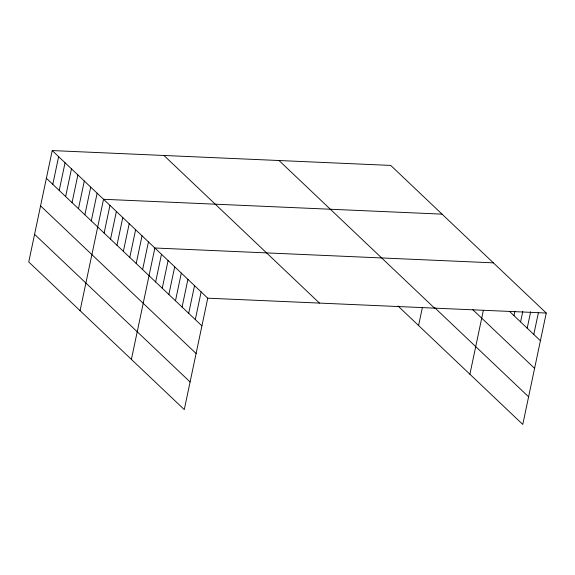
<?xml version="1.0" encoding="UTF-8"?>
<svg xmlns="http://www.w3.org/2000/svg" width="575" height="575" viewBox="0 0 575 575"><rect width="100%" height="100%" fill="white"/><g stroke="black" fill="none" stroke-linecap="round" stroke-linejoin="round"><path stroke-width="0.86" d="M52.224 150.571L28.75 261.963L184.273 409.58L207.748 298.188L52.224 150.571L390.727 165.42L546.25 313.037L522.776 424.429L398.044 306.037M52.799 184.352L58.636 156.659M59.218 190.447L65.054 162.754M65.636 196.535L71.472 168.842M72.047 202.623L77.884 174.929M78.466 208.711L84.302 181.017M84.877 214.798L90.713 187.105M91.296 220.893L97.132 193.2M80.076 310.673L103.543 199.288L442.046 214.137M104.125 233.069L109.962 205.376M110.544 239.157L116.38 211.463M116.955 245.245L122.791 217.551M123.373 251.34L129.21 223.639M129.785 257.428L135.621 229.734M136.203 263.515L142.039 235.822M142.622 269.603L148.451 241.91M131.395 359.389L154.869 247.998L493.372 262.847M155.645 281.966L161.482 254.272M162.251 288.24L168.087 260.547M168.863 294.515L174.699 266.822M175.476 300.79L181.312 273.096M182.081 307.064L187.917 279.364M188.693 313.332L194.53 285.638M195.299 319.607L201.135 291.913M418.578 325.522L422.395 307.402M469.897 374.239L483.352 310.392M513.978 315.639L514.884 311.312M520.583 321.914L522.776 311.528M527.196 328.188L530.66 311.743M533.801 334.456L538.365 312.822M207.748 298.188L546.25 313.037M509.766 311.643L540.414 340.731M472.736 309.637L534.592 368.352M434.657 307.647L528.598 396.808M279.019 160.526L434.542 308.135M163.933 155.473L319.456 303.09M46.388 178.264L201.911 325.881M40.566 205.886L196.089 353.503M34.572 234.341L190.095 381.958"/></g></svg>
